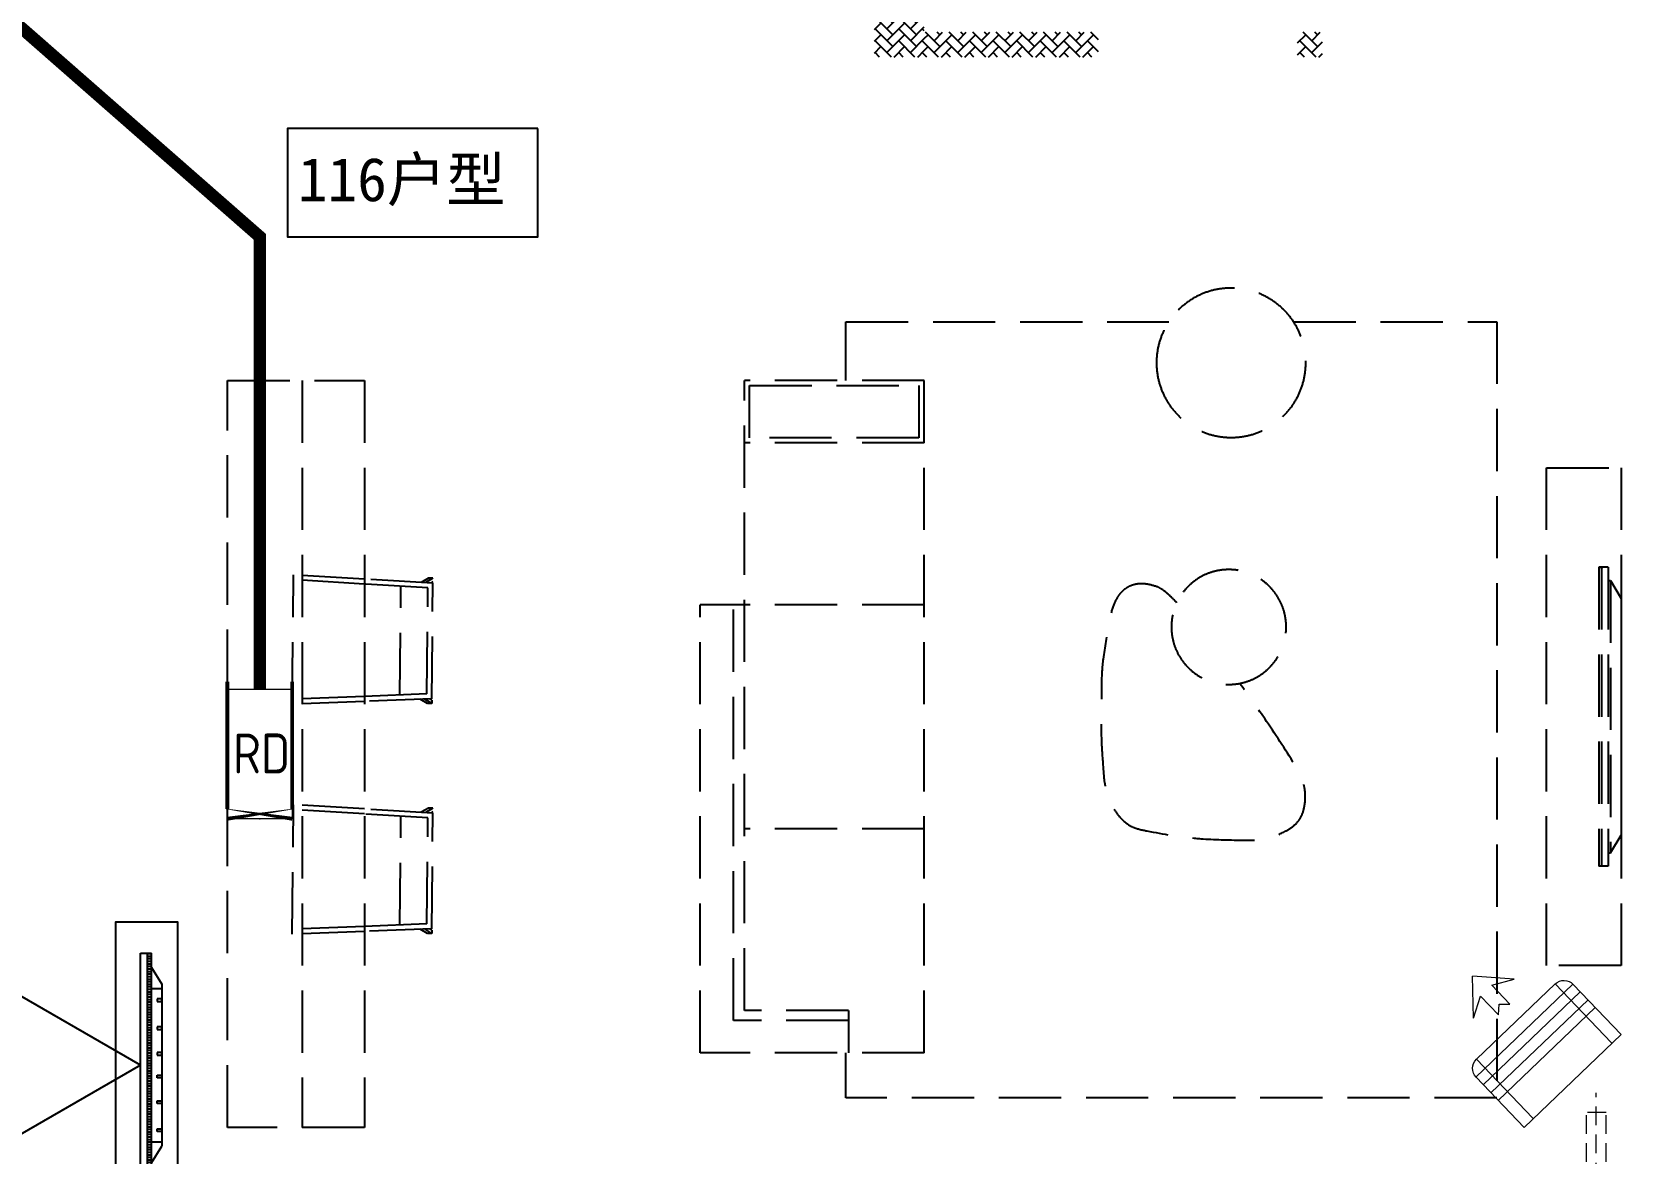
# Model space of a CAD drawing. Extents: x 2803505 to 5851001, y -1372902 to 24339.
# Drawn here: x 3684729 to 3691181, y -945129 to -940623 of the extents above; entities that cross this region are included whole.
import ezdxf
from ezdxf.enums import TextEntityAlignment as Align

# ---------------------------------------------------------------- set-up
doc = ezdxf.new("R2010")
doc.units = 0
doc.header["$LTSCALE"] = 1000
doc.header["$MEASUREMENT"] = 0
for name, pattern in [('A户型$0$DASH', [0.35, 0.25, -0.1]), ('DASH', [0.35, 0.25, -0.1]), ('HIDDEN', [0.375, 0.25, -0.125])]:
    doc.linetypes.add(name, pattern=pattern)
doc.layers.get('0').update_dxf_attribs({"linetype": 'CONTINUOUS'})
for name, color, linetype in [('!!电气', 1, 'CONTINUOUS'), ('3.5方案汇报，与郭总、侯月琴确定户型_t8$0$2020.03.04 -1安徽标准化洋房户型(UA）_t8_t8$0$fur', 252, 'CONTINUOUS'), ('3.5方案汇报，与郭总、侯月琴确定户型_t8$0$2020.03.04 -1安徽标准化洋房户型(UA）_t8_t8$0$FURN', 252, 'CONTINUOUS'), ('5fur', 175, 'CONTINUOUS'), ('WIRE-综合布线', 5, 'DASH'), ('保温', 6, 'CONTINUOUS')]:
    doc.layers.add(name, color=color, linetype=linetype)
for name, color, linetype, lineweight in [('EQUIP-消防', 3, 'CONTINUOUS', 20), ('平面-空调室内机', 176, 'CONTINUOUS', 9), ('平面-空调预留孔', 252, 'CONTINUOUS', 15)]:
    doc.layers.add(name, color=color, linetype=linetype, lineweight=lineweight)
doc.styles.get("Standard").update_dxf_attribs({"font": 'gbenor.shx', "bigfont": 'gbcbig.shx'})
doc.styles.add('黑体', font='simhei.ttf')
pattern_1 = [(45, (0, 0), (0, 47.4157523), [100.584, -33.528]), (135, (23.708, 23.708), (3e-15, 47.4157523), [100.584, -33.528])]

# ---------------------------------------------------------------- blocks, each defined once
blk = doc.blocks.new('GDFGDGRD')
at = {"layer": '保温', "linetype": 'ByBlock', "ltscale": 10}
h = blk.add_hatch(dxfattribs=at)
h.set_pattern_fill('AR-HBONE', color=251, scale=55)
h.set_pattern_definition(pattern_1)
h.paths.add_polyline_path([(427216.6, 370023.7), (427216.6, 372023.7), (427016.6, 372023.7), (427016.6, 370023.7)])
h = blk.add_hatch(dxfattribs=at)
h.set_pattern_fill('AR-HBONE', color=251, scale=55)
h.set_pattern_definition(pattern_1)
h.paths.add_polyline_path([(425516.6, 370023.7), (425516.6, 370123.7), (425416.6, 370123.7), (425416.6, 370023.7)])
h = blk.add_hatch(dxfattribs=at)
h.set_pattern_fill('AR-HBONE', color=251, scale=55)
h.set_pattern_definition(pattern_1)
h.paths.add_polyline_path([(427016.6, 370023.7), (427016.6, 370123.7), (426316.6, 370123.7), (426316.6, 370023.7)])
blk = doc.blocks.new('dasdasf1sa2f31as32f')
at = {"color": 8}
for p, q in [((-116, 585.6), (43.3, 640.5)), ((-22.8, 585.5), (-116, 585.6)), ((-22.8, 585.5), (-73.4, 493.2)), ((82.7, 476.6), (43.3, 640.5)), ((-269.8, 524.3), (-427.7, 236.5)), ((-269.8, 524.3), (113.7, 314)), ((32.4, 555.1), (-18.1, 462.9)), ((82.7, 476.6), (32.4, 555.1)), ((-473.5, 259.7), (-339.5, 504)), ((114.7, 208.4), (-359.1, 468.2)), ((134.6, 245.5), (-338.8, 505.1)), ((-31.3, 504.4), (-73.4, 493.2)), ((-18.1, 462.9), (-31.3, 504.4)), ((72.3, 131.9), (-401.1, 391.6)), ((92.6, 168.8), (-380.9, 428.5)), ((0, 0), (-473.5, 259.7)), ((113.7, 314), (-44.2, 26.2)), ((134, 244.4), (0, 0))]:
    blk.add_line(p, q, dxfattribs=at)
for centre, start, end in [((-294.5, 479.4), 61.25933, 151.25933), ((89, 269), 331.25933, 61.25933)]:
    blk.add_arc(centre, 51.3, start, end, dxfattribs=at)
blk = doc.blocks.new('dongkong')
at = {"layer": '平面-空调预留孔', "color": 8, "linetype": 'HIDDEN', "ltscale": 0.3}
for p, q in [((-603796, 210899.9), (-603796, 210431.5)), ((-603836, 210821), (-603836, 210510.8)), ((-603836, 210821), (-603756, 210821)), ((-603756, 210821), (-603756, 210510.8))]:
    blk.add_line(p, q, dxfattribs=at)
blk.add_lwpolyline([(-603756, 210510.8), (-603836, 210510.8)], dxfattribs=at)
blk = doc.blocks.new('GDGDRGDGDRGDR')
at = {"layer": '平面-空调室内机', "ltscale": 0.3, "xscale": -1, "rotation": 180}
blk.add_blockref('dongkong', (1070712.6, 653502.9), dxfattribs=at)
at = {"layer": '平面-空调预留孔', "xscale": -1, "rotation": 15.00000000331026}
blk.add_blockref('dasdasf1sa2f31as32f', (466626.3, 442932.1), dxfattribs=at)
blk = doc.blocks.new('FGDGDGRDGRRD')
at = {"layer": '5fur', "color": 252, "linetype": 'A户型$0$DASH'}
for p, q in [((424251.3, 366694.8), (423434.8, 366694.8)), ((423434.8, 366694.8), (423434.8, 363577.1)), ((426049.7, 366694.8), (424752.7, 366694.8)), ((426049.7, 366458.3), (426049.7, 366694.8)), ((425734.9, 363758.3), (425734.9, 366458.3)), ((425734.9, 366458.3), (426457.1, 366458.3)), ((426437.1, 366438.3), (425757.1, 366438.3)), ((425757.1, 366438.3), (425757.1, 366228.3)), ((426437.1, 366228.3), (426437.1, 366438.3)), ((426457.1, 363928.3), (426457.1, 366458.3)), ((428534.8, 366458.3), (427984.8, 366458.3)), ((427984.8, 366458.3), (427984.8, 363458.3)), ((428234.8, 366458.3), (428234.8, 363458.3)), ((428534.8, 363458.3), (428534.8, 366458.3)), ((425757.1, 366228.3), (426437.1, 366228.3)), ((425734.9, 366208.3), (426457.1, 366208.3)), ((423234.8, 366108.3), (422934.8, 366108.3)), ((422934.8, 366108.3), (422934.8, 364108.3)), ((423234.8, 364108.3), (423234.8, 366108.3)), ((422987.3, 365708.3), (422987.3, 364508.3)), ((422987.3, 365708.3), (423024.1, 365708.3)), ((422987.3, 365708.3), (422987.3, 364508.3)), ((422987.3, 365708.3), (423024.1, 365708.3)), ((423024.1, 365708.3), (423008.3, 365708.3)), ((423024.1, 365708.3), (423008.3, 365708.3)), ((423013.6, 365708.3), (423013.6, 364508.3)), ((423013.6, 365708.3), (423013.6, 364508.3)), ((423024.1, 365708.3), (423024.1, 364508.3)), ((423024.1, 365708.3), (423024.1, 364508.3)), ((422978.2, 365654.9), (422934.8, 365583.7)), ((422978.2, 365654.9), (422934.8, 365583.7)), ((422978.2, 365654.9), (422978.2, 364561.7)), ((422987.3, 365654.9), (422978.2, 365654.9)), ((422978.2, 365654.9), (422978.2, 364561.7)), ((422987.3, 365654.9), (422978.2, 365654.9)), ((427709.2, 365664.3), (427726.5, 365664.5)), ((427709.2, 365664.3), (427737.5, 365646.7)), ((427709.3, 365650.7), (427716.2, 365645.4)), ((427709.4, 365645), (427984.8, 365661.4)), ((427713.9, 365180.3), (427709.4, 365645)), ((427726.5, 365664.5), (427756.5, 365647.8)), ((427729.6, 365626.2), (427984.8, 365641.3)), ((427842.2, 365195.2), (427837.9, 365632.6)), ((427984.8, 365661.4), (428269.5, 365678.2)), ((427984.8, 365641.3), (428269.7, 365658.2)), ((428274.6, 365158.1), (428269.5, 365678.2)), ((422934.8, 365583.7), (422934.8, 364632.9)), ((427733.7, 365199.5), (427729.6, 365626.2)), ((425734.9, 365558.3), (426634.9, 365558.3)), ((426501.6, 363888.3), (426501.6, 365558.3)), ((426634.9, 363758.3), (426634.9, 365558.3)), ((427713.9, 365180.3), (427984.8, 365169.6)), ((427733.7, 365199.5), (427984.8, 365189.6)), ((427984.8, 365189.6), (428274.4, 365178.1)), ((427714, 365174.6), (427720.8, 365180)), ((427714, 365174.6), (427714.1, 365161)), ((427714.1, 365161), (427742, 365179.2)), ((427714.1, 365161), (427731.4, 365161.2)), ((427731.4, 365161.2), (427761.1, 365178.4)), ((427984.8, 365169.6), (428274.6, 365158.1)), ((427709.2, 364740.6), (427726.5, 364740.7)), ((427709.2, 364740.6), (427737.5, 364722.9)), ((427709.4, 364721.3), (427984.8, 364737.6)), ((427726.5, 364740.7), (427756.5, 364724.1)), ((427984.8, 364737.6), (428269.5, 364754.5)), ((427984.8, 364717.6), (428269.7, 364734.4)), ((428274.6, 364234.3), (428269.5, 364754.5)), ((427709.3, 364727), (427716.2, 364721.7)), ((427713.9, 364256.6), (427709.4, 364721.3)), ((427729.6, 364702.4), (427984.8, 364717.6)), ((427733.7, 364275.8), (427729.6, 364702.4)), ((427842.2, 364271.5), (427837.9, 364708.9)), ((422978.2, 364561.7), (422934.8, 364632.9)), ((425734.9, 364658.3), (426457.1, 364658.3)), ((422987.3, 364561.7), (422978.2, 364561.7)), ((422987.3, 364508.3), (423024.1, 364508.3)), ((427713.9, 364256.6), (427984.8, 364245.8)), ((427714, 364250.9), (427720.8, 364256.3)), ((427714, 364250.9), (427714.1, 364237.3)), ((427714.1, 364237.3), (427742, 364255.4)), ((427714.1, 364237.3), (427731.4, 364237.4)), ((427731.4, 364237.4), (427761.1, 364254.7)), ((427733.7, 364275.8), (427984.8, 364265.8)), ((427984.8, 364265.8), (428274.4, 364254.4)), ((427984.8, 364245.8), (428274.6, 364234.3)), ((422934.8, 364108.3), (423234.8, 364108.3)), ((426039.6, 363928.3), (426457.1, 363928.3)), ((426039.6, 363928.3), (426039.6, 363758.3)), ((426039.6, 363888.3), (426501.6, 363888.3)), ((425734.9, 363758.3), (426634.9, 363758.3)), ((426049.7, 363577.1), (426049.7, 363758.3)), ((423434.8, 363577.1), (426049.7, 363577.1)), ((427984.8, 363458.3), (428534.8, 363458.3))]:
    blk.add_line(p, q, dxfattribs=at)
for centre, radius in [((424502, 366530.1), 300), ((424511.4, 365468.5), 230.7)]:
    blk.add_circle(centre, radius, dxfattribs=at)
for points, knots in [([(424797.2, 365629.4), (424813.8, 365634.4), (424845.2, 365644), (424899.6, 365641.2), (424947.9, 365610.6), (424986.4, 365538.2), (425001.6, 365431), (425025, 365302), (425021.4, 365163.1), (425026.4, 365033.5), (425016.7, 364916), (425010.6, 364812.7), (424973, 364725.6), (424910.4, 364663.5), (424795.2, 364640.3), (424655.8, 364616.2), (424495.3, 364613.3), (424373.4, 364609.7), (424289.6, 364642.4), (424219.5, 364687.5), (424200.6, 364767.1), (424207.9, 364851.1), (424274.9, 364963.1), (424362.5, 365095.1), (424435.6, 365199.3), (424467.5, 365242.1)], [6220.354956, 6220.354956, 6220.354956, 6220.354956, 6328.248444, 6424.175246, 6551.938256, 6664.444537, 6925.611536, 7222.839725, 7482.686159, 7791.452209, 8032.235501, 8220.613415, 8433.331676, 8613.33223, 8743.051056, 9155.054309, 9500.513737, 9749.309695, 9902.88319, 10060.117754, 10246.160301, 10376.205536, 10582.082087, 11043.082338, 11376.115328, 11376.115328, 11376.115328, 11376.115328]), ([(424720.4, 365566.2), (424729, 365575.6), (424748.1, 365595), (424773.7, 365616.7), (424791.9, 365626.5), (424797.2, 365629.4)], [6012.273466, 6012.273466, 6012.273466, 6012.273466, 6091.3752, 6182.540427, 6220.354956, 6220.354956, 6220.354956, 6220.354956])]:
    blk.add_open_spline(points, degree=3, knots=knots, dxfattribs=at)
blk = doc.blocks.new('3.5方案汇报，与郭总、侯月琴确定户型_t8$0$2020.03.04 -1安徽标准化洋房户型(UA）_t8_t8$0$sdfgsdfgsdfg')
at = {"layer": '3.5方案汇报，与郭总、侯月琴确定户型_t8$0$2020.03.04 -1安徽标准化洋房户型(UA）_t8_t8$0$FURN'}
h = blk.add_hatch(dxfattribs=at)
h.set_pattern_fill('ANSI31', color=256, scale=100, angle=225, style=0)
h.set_pattern_definition([(360, (-130272.125, -44238.089), (4e-15, 9.152), [])])
h.paths.add_polyline_path([(-68957.8, -54984.3), (-68957.8, -54178.9), (-68972, -54178.9), (-68972, -54984.3)])
for p, q in [((-68997.5, -54581.6), (-70393.9, -53775.4)), ((-68957.8, -54178.9), (-68997.5, -54178.9)), ((-68997.5, -54178.9), (-68997.5, -54984.3)), ((-68972, -54178.9), (-68972, -54984.3)), ((-68957.8, -54178.9), (-68957.8, -54984.3)), ((-68957.8, -54230.8), (-68920, -54290.5)), ((-68957.8, -54306.5), (-68920, -54306.5)), ((-68920, -54872.7), (-68920, -54290.5)), ((-68937.6, -54343.1), (-68937.6, -54352.6)), ((-68920, -54343.1), (-68937.6, -54343.1)), ((-68937.6, -54352.6), (-68920, -54352.6)), ((-68920, -54352.6), (-68920, -54343.1)), ((-68937.6, -54444.2), (-68937.6, -54453.8)), ((-68920, -54444.2), (-68937.6, -54444.2)), ((-68920, -54453.8), (-68920, -54444.2)), ((-68937.6, -54453.8), (-68920, -54453.8)), ((-68937.6, -54536.4), (-68937.6, -54546)), ((-68920, -54536.4), (-68937.6, -54536.4)), ((-68937.6, -54546), (-68920, -54546)), ((-68920, -54546), (-68920, -54536.4)), ((-68997.5, -54581.6), (-70393.9, -55387.8)), ((-68937.6, -54626.8), (-68937.6, -54617.2)), ((-68937.6, -54617.2), (-68920, -54617.2)), ((-68920, -54617.2), (-68920, -54626.8)), ((-68920, -54626.8), (-68937.6, -54626.8)), ((-68937.6, -54719), (-68937.6, -54709.4)), ((-68937.6, -54709.4), (-68920, -54709.4)), ((-68920, -54719), (-68937.6, -54719)), ((-68920, -54709.4), (-68920, -54719)), ((-68937.6, -54820.1), (-68937.6, -54810.6)), ((-68937.6, -54810.6), (-68920, -54810.6)), ((-68920, -54820.1), (-68937.6, -54820.1)), ((-68920, -54810.6), (-68920, -54820.1)), ((-68957.8, -54856.7), (-68920, -54856.7)), ((-68957.8, -54932.4), (-68920, -54872.7)), ((-68997.5, -54984.3), (-68957.8, -54984.3))]:
    blk.add_line(p, q, dxfattribs=at)
blk = doc.blocks.new('A$C1C403CBE')
at = {"color": 252}
blk.add_lwpolyline([(42047.1, 5913.1), (41041.1, 5913.1), (41041.1, 5477.1), (42047.1, 5477.1)], close=True, dxfattribs=at)
at = {"layer": '3.5方案汇报，与郭总、侯月琴确定户型_t8$0$2020.03.04 -1安徽标准化洋房户型(UA）_t8_t8$0$FURN', "ltscale": 0.3}
blk.add_lwpolyline([(40350, 1575), (40600, 1575), (40600, 2725), (40350, 2725)], close=True, dxfattribs=at)
at = {"color": 252, "xscale": -1}
blk.add_blockref('GDFGDGRD', (470616.6, -363823.7), dxfattribs=at)
at = {"xscale": -1}
blk.add_blockref('FGDGDGRDGRRD', (469334.8, -361558.3), dxfattribs=at)
at = {"color": 252}
blk.add_blockref('GDGDRGDGDRGDR', (-420616.6, -441032.1), dxfattribs=at)
at = {"layer": '3.5方案汇报，与郭总、侯月琴确定户型_t8$0$2020.03.04 -1安徽标准化洋房户型(UA）_t8_t8$0$fur', "xscale": -1.1175, "yscale": 1.1175, "zscale": 1.1175, "rotation": 180}
blk.add_blockref('3.5方案汇报，与郭总、侯月琴确定户型_t8$0$2020.03.04 -1安徽标准化洋房户型(UA）_t8_t8$0$sdfgsdfgsdfg', (117554.7, -58844.9), dxfattribs=at)
at = {"color": 252, "style": '黑体'}
blk.add_text('116户型', height=175, dxfattribs=at).set_placement((41083.3, 5620.9))
blk = doc.blocks.new('$equip$00002771')
for p, q in [((-0.65, 0.65), (-0.65, 0)), ((0.65, 0.65), (-0.65, 0.65)), ((0.65, 0), (0.65, 0.65)), ((-0.65, 0), (0.65, 0))]:
    blk.add_line(p, q)
at = {"const_width": 0.04}
blk.add_lwpolyline([(-0.65, 0.65), (-0.65, 0), (0.65, 0), (0.65, 0.65), (-0.65, 0.65), (-0.65, 0)], dxfattribs=at)
for p in [(0, 0.65), (-0.65, 0.325), (0.65, 0.325), (0, 0)]:
    blk.add_point(p)
at = {"color": 7}
blk.add_attdef('$TEXT$', text='', height=0.4, dxfattribs=at).set_placement((0.006, 0.343), align=Align.MIDDLE_CENTER)
at = {"color": 7, "flags": 1}
for tag, height, p in [('B', 0.4, (0.905, 0.246)), ('A', 0.00002, (0, 0))]:
    blk.add_attdef(tag, text='', height=height, dxfattribs=at).set_placement(p, align=Align.MIDDLE_CENTER)

msp = doc.modelspace()

# ---------------------------------------------------------------- linework, layer by layer
at = {"layer": 'WIRE-综合布线', "color": 4, "const_width": 50}
msp.add_lwpolyline([(3682764.1, -938921.7), (3685643.6, -941445.2), (3685643.6, -943262.9)], dxfattribs=at)

# ---------------------------------------------------------------- block references
at = {"layer": '!!电气'}
msp.add_blockref('A$C1C403CBE', (3644713.6, -946922.9), dxfattribs=at)
at = {"layer": 'EQUIP-消防', "color": 6}
ref = msp.add_blockref('$equip$00002771', (3685513.6, -943522.9), dxfattribs=dict(at, xscale=-400, yscale=400, zscale=400, rotation=269.9999999997599))
ref.add_attrib('$TEXT$', 'RD', dxfattribs={"layer": '0', "color": 7, "height": 160}).set_placement((3685650.8, -943520.4), align=Align.MIDDLE_CENTER)

doc.saveas('drawing.dxf')
